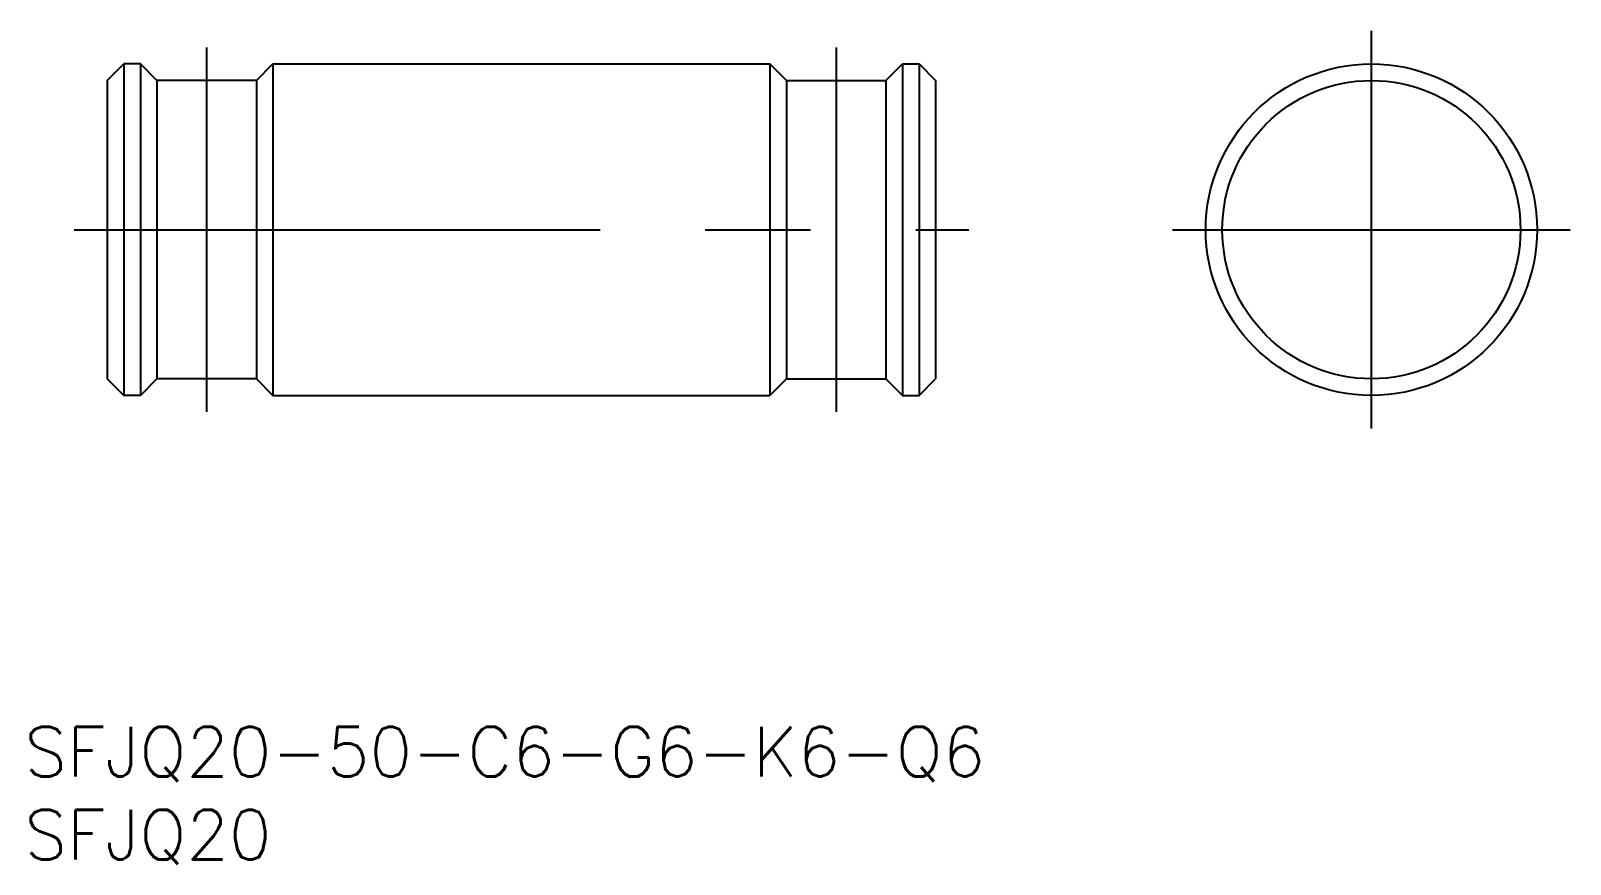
# Model space of a CAD drawing. Extents: x -80.9 to 12, y -38.3 to 12.
import ezdxf

# ---------------------------------------------------------------- set-up
doc = ezdxf.new("R2010")
doc.units = 0
doc.linetypes.add('CENTER', pattern=[50.8, 31.75, -6.35, 6.35, -6.35])
doc.layers.get('0').update_dxf_attribs({"linetype": 'CONTINUOUS'})
doc.layers.add('CENTER', color=1, linetype='CONTINUOUS')
doc.styles.get("Standard").update_dxf_attribs({"font": 'txt.shx', "height": 3, "bigfont": 'bigfont.shx'})

# ---------------------------------------------------------------- blocks, each defined once
blk = doc.blocks.new('*U2')
at = {"color": 7, "linetype": 'CONTINUOUS'}
blk.add_text('SFJQ20-50-C6-G6-K6-Q6', height=3, dxfattribs=at).set_placement((-81.302, -33))
blk = doc.blocks.new('*U3')
at = {"color": 7, "linetype": 'CONTINUOUS'}
blk.add_text('SFJQ20', height=3, dxfattribs=at).set_placement((-81.302, -38))

msp = doc.modelspace()

# ---------------------------------------------------------------- linework, layer by layer
at = {"color": 7, "linetype": 'CONTINUOUS'}
for p, q in [((-76.302, 9), (-75.302, 10)), ((-75.302, 10), (-75.302, -10)), ((-74.302, 10), (-75.302, 10)), ((-74.302, 10), (-74.302, -10)), ((-73.302, 9), (-74.302, 10)), ((-67.302, 9), (-66.302, 10)), ((-66.302, 10), (-36.302, 10)), ((-66.302, 10), (-66.302, -10)), ((-35.302, 9), (-36.302, 10)), ((-36.302, 10), (-36.302, -10)), ((-29.302, 9), (-28.302, 10)), ((-28.302, 10), (-27.302, 10)), ((-28.302, 10), (-28.302, -10)), ((-27.302, 10), (-27.302, -10)), ((-27.302, 10), (-26.302, 9)), ((-76.302, 9), (-76.302, -9)), ((-73.302, 9), (-73.302, -9)), ((-67.302, 9), (-73.302, 9)), ((-67.302, 9), (-67.302, -9)), ((-35.302, 9), (-35.302, -9)), ((-35.302, 9), (-29.302, 9)), ((-29.302, 9), (-29.302, -9)), ((-26.302, 9), (-26.302, -9)), ((-76.302, -9), (-75.302, -10)), ((-73.302, -9), (-74.302, -10)), ((-67.302, -9), (-73.302, -9)), ((-67.302, -9), (-66.302, -10)), ((-35.302, -9), (-36.302, -10)), ((-35.302, -9), (-29.302, -9)), ((-29.302, -9), (-28.302, -10)), ((-27.302, -10), (-26.302, -9)), ((-74.302, -10), (-75.302, -10)), ((-66.302, -10), (-36.302, -10)), ((-28.302, -10), (-27.302, -10))]:
    msp.add_line(p, q, dxfattribs=at)
for radius in [10, 9]:
    msp.add_circle((0, 0), radius, dxfattribs=at)
at = {"layer": 'CENTER', "color": 1, "linetype": 'CENTER'}
for p, q in [((0, -12), (0, 12)), ((-70.302, 11), (-70.302, -11)), ((-32.302, 11), (-32.302, -11)), ((-78.302, 0), (-24.302, 0)), ((-12, 0), (12, 0))]:
    msp.add_line(p, q, dxfattribs=at)

# ---------------------------------------------------------------- block references
at = {"color": 7, "linetype": 'CONTINUOUS'}
for name in ['*U2', '*U3']:
    msp.add_blockref(name, (0, 0), dxfattribs=at)

doc.saveas('drawing.dxf')
